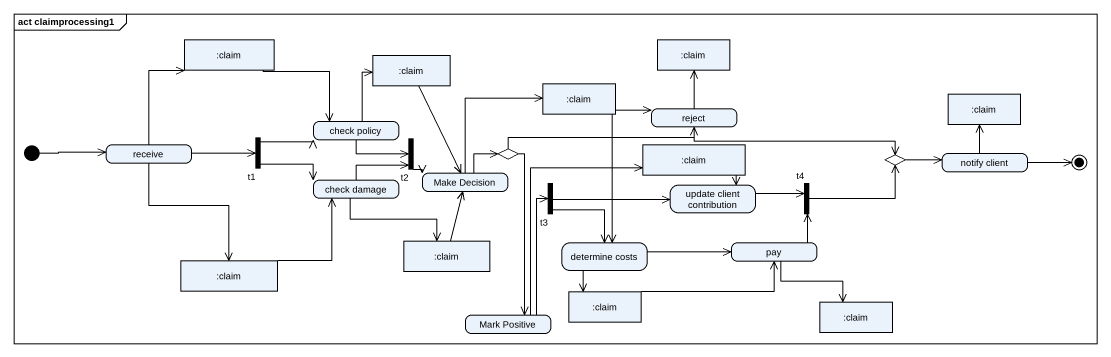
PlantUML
@startuml
mainframe act claimprocessing1
hide empty description
state ":claim" as claim <<object>>
state ":claim" as claim_2 <<object>>
state ":claim" as claim_3 <<object>>
state ":claim" as claim_4 <<object>>
state "check policy" as check_policy
state reject
state ":claim" as claim_5 <<object>>
state receive
state t1 <<fork>>
state t2 <<join>>
state choice1 <<choice>>
state ":claim" as claim_6 <<object>>
state choice2 <<choice>>
state "notify client" as notify_client
state "check damage" as check_damage
state "Make Decision" as Make_Decision
state t3 <<fork>>
state "update client contribution" as update_client_contribution
state t4 <<join>>
state ":claim" as claim_7 <<object>>
state "determine costs" as determine_costs
state pay
state ":claim" as claim_8 <<object>>
state "Mark Positive" as Mark_Positive
state ":claim" as claim_9 <<object>>
state ":claim" as claim_10 <<object>>
[*] -right-> receive
claim -right-> check_policy
claim_3 --> Make_Decision
claim_4 -right-> reject
claim_4 --> determine_costs
check_policy -up-> claim_3
check_policy -right-> t2
reject -up-> claim_2
reject -right-> choice2
receive -up-> claim
receive -right-> t1
receive --> claim_8
t1 -right-> check_policy
t1 -right-> check_damage
t2 -right-> Make_Decision
choice1 -right-> reject
choice1 --> Mark_Positive
claim_6 --> update_client_contribution
choice2 -right-> notify_client
notify_client -up-> claim_5
check_damage -up-> t2
check_damage --> claim_7
Make_Decision -up-> claim_4
Make_Decision -up-> choice1
t3 -right-> update_client_contribution
t3 --> determine_costs
update_client_contribution -right-> t4
t4 -right-> choice2
claim_7 -up-> Make_Decision
determine_costs -right-> pay
determine_costs --> claim_9
pay -up-> t4
pay --> claim_10
claim_8 -up-> check_damage
Mark_Positive -up-> claim_6
Mark_Positive -up-> t3
claim_9 -right-> pay
notify_client -right-> [*]
@enduml
